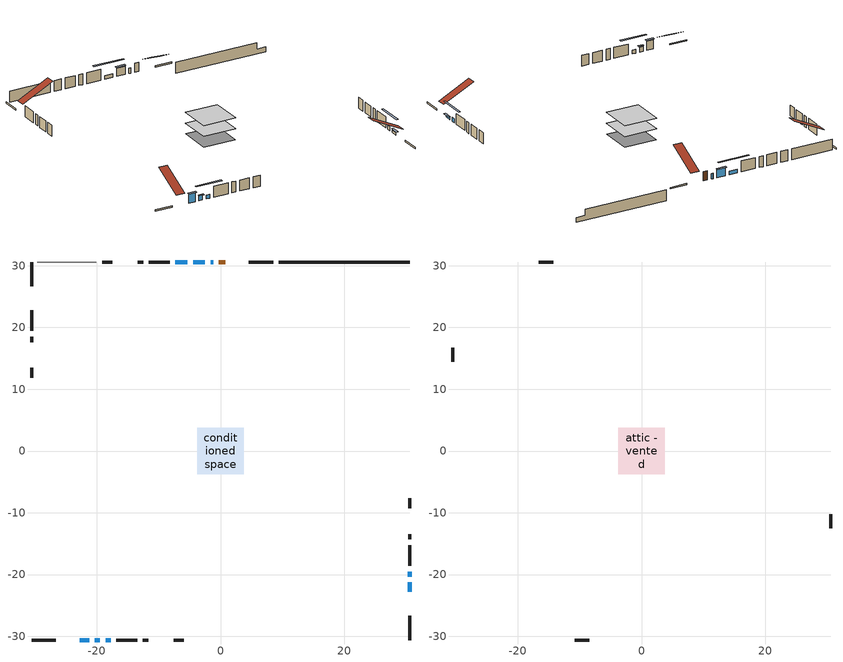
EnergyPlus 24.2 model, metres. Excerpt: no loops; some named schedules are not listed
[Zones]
conditioned space
 floor adiabatic (AdiabaticFloorConstruction): -3.75,-3.75 -3.75,3.75 3.75,3.75 3.75,-3.75 z0.92
 floor foundation (Slab1 construction): -3.72,-3.72 -3.72,3.72 3.72,3.72 3.72,-3.72 z-1.52
 wall outside (RimJoist1 construction): 8.54,30.59 4.58,30.59 / -30.59,-30.59 -26.63,-30.59 / -30.59,30.59 -30.59,26.63 / 30.59,-30.59 30.59,-26.63 z0.92:1.22
 wall outside (AdiabaticWallConstruction 1): 0.74,30.59 -0.27,30.59 z0.92:2.95
 wall outside (AdiabaticWallConstruction): 30.59,-22.79 30.59,-21.27 z0.92:1.43; -22.79,-30.59 -21.27,-30.59 z0.92:2.95; -20.34,-30.59 -19.52,-30.59 z0.92:2.04; -1.2,30.59 -1.59,30.59 z0.92:2.14; -2.52,30.59 -4.45,30.59 z0.92:2.75; 30.59,-20.34 30.59,-19.52 / -18.6,-30.59 -17.78,-30.59 z0.92:1.78; -5.38,30.59 -7.31,30.59 z0.92:1.73
 wall outside (Wall1 construction): -8.24,30.59 -11.6,30.59 / -16.85,-30.59 -13.49,-30.59 / -30.59,22.79 -30.59,19.43 / 30.59,-18.6 30.59,-15.23 z0.92:3.36
 wall outside (Wall2 construction): -12.53,30.59 -13.39,30.59 / -12.56,-30.59 -11.7,-30.59 / -30.59,18.5 -30.59,17.64 / 30.59,-14.31 30.59,-13.44 z0.92:3.36
 wall outside (Wall4 construction): -17.53,30.59 -19.18,30.59 / -7.56,-30.59 -5.91,-30.59 / -30.59,13.5 -30.59,11.85 / 30.59,-9.3 30.59,-7.65 z0.92:3.36
 wall foundation (FoundationWall1 construction): 9.47,30.59,-1.52 9.47,30.59,0.92 28.48,30.59,0.92 28.48,30.59,-0.49 30.59,30.59,-0.49 30.59,30.59,-1.52
 wall adiabatic (Wall5 construction): -20.11,30.59 -29.66,30.59 z0.92:3.36
 window (WindowConstruction): 30.59,-22.79 30.59,-21.27 z0.92:1.43
 window (WindowConstruction 1): -22.79,-30.59 -21.27,-30.59 z0.92:2.95
 window (WindowConstruction 2): -20.34,-30.59 -19.53,-30.59 z0.92:2.04
 window (WindowConstruction 4): -1.2,30.59 -1.59,30.59 z0.92:2.14
 window (WindowConstruction 3): -2.52,30.59 -4.45,30.59 z0.92:2.75
 window (WindowConstruction 5): 30.59,-20.34 30.59,-19.53 z0.92:1.78
 window (WindowConstruction 6): -5.38,30.59 -7.31,30.59 z0.92:1.73
 window (WindowConstruction 7): -18.6,-30.59 -17.78,-30.59 z0.92:1.78
 door (Door): 0.74,30.59 -0.27,30.59 z0.92:2.95
 ceiling adiabatic (AdiabaticFloorConstruction): 3.75,-3.75 3.75,3.75 -3.75,3.75 -3.75,-3.75 z0.92
attic - vented
 floor to conditioned space (Floor1 construction Reversed): -3.75,-3.75 -3.75,3.75 3.75,3.75 3.75,-3.75 z3.36
 wall outside (Wall3 construction): -14.32,30.59 -16.6,30.59 / -10.77,-30.59 -8.49,-30.59 / -30.59,16.71 -30.59,14.42 / 30.59,-12.51 30.59,-10.23 z0.92:3.36
 roof outside (Roof1 construction): 1.67,30.59,3.36 1.67,23.51,6.9 3.65,23.51,6.9 3.65,30.59,3.36; -23.72,-30.59,3.36 -23.72,-23.51,6.9 -25.7,-23.51,6.9 -25.7,-30.59,3.36; -30.59,23.72,3.36 -23.51,23.72,6.9 -23.51,25.7,6.9 -30.59,25.7,3.36; 30.59,-23.72,3.36 23.51,-23.72,6.9 23.51,-25.7,6.9 30.59,-25.7,3.36
shading: 30.59,-21.07 30.59,-22.99 31,-22.99 31,-21.07 z1.63; -21.07,-30.59 -22.99,-30.59 -22.99,-31 -21.07,-31 z3.15; -19.32,-30.59 -20.54,-30.59 -20.54,-31 -19.32,-31 z2.24; -4.65,30.59 -2.32,30.59 -2.32,31 -4.65,31 z2.95; 30.59,-16.89 30.59,-22.98 31,-22.98 31,-16.89 z4.42; -9.95,30.59 -2.74,30.59 -2.74,31 -9.95,31 z4.37; -15.14,-30.59 -21.24,-30.59 -21.24,-31 -15.14,-31 z4.42
[Building]
Building 1: Terrain=Suburbs
[Site:Location]
Quebec Intl AP_QC: Latitude {deg}=46.8; Longitude {deg}=-71.38; Time Zone {hr}=-5; Elevation {m}=74; Keep Site Location Information=Yes
[Site:GroundTemperature:Shallow]
0.0108218, -2.24938, -2.43038, -1.3578, 2.94801, 7.23376, 10.9493, 13.303, 13.5029, 11.5886, 7.96783, 3.81355
[Site:WaterMainsTemperature]
Calculation Method=Schedule; Temperature Schedule=mains temperature schedule
[Material] Roughness=Rough; Thermal Absorptance=0.9
Name | Thickness {m} | Conductivity {W/m-K} | Density {kg/m3} | Specific Heat {J/kg-K} | Solar Absorptance | Visible Absorptance
asphalt or fiberglass shingles | 0.00635 | 0.162714 | 1121.4 | 1465.45 | 0.4 | 0.4
ceiling loosefill ins | 0.254 | 0.0480833 | 16.02 | 1046.75 | 0.7 | 0.7
ceiling stud and cavity | 0.1397 | 0.182384 | 65.682 | 1177.47 | 0.7 | 0.7
concrete 4.0 in. | 0.1016 | 1.803125 | 2242.8 | 837.4 | 0.7 | 0.7
concrete 8.0 in. | 0.2032 | 1.803125 | 2242.8 | 837.4 | 0.7 | 0.7
door material | 0.04445 | 0.053851 | 512.64 | 1214.23 | 0.7 | 0.7
exterior vertical ins | 0.0533782 | 0.029427 | 32.04 | 1214.23 | 0.7 | 0.7
floor covering | 0.0127 | 0.0433444 | 54.468 | 1339.84 | 0.6 | 0.6
floor rigid ins; wall rigid ins 2 | 0.512978 | 0.029427 | 32.04 | 1214.23 | 0.7 | 0.7
floor stud and cavity | 0.1397 | 1.75129 | 37.0049 | 1207.88 | 0.7 | 0.7
furniture material conditioned space 1 | 0.1524 | 0.115458 | 640.8 | 1214.23 | 0.6 | 0.6
gypsum board | 0.0127 | 0.160291 | 801 | 837.4 | 0.6 | 0.6
gypsum board 1 | 0.0127 | 0.160291 | 801 | 837.4 | 0.7 | 0.7
osb sheathing 0.5 in. | 0.0127 | 0.115458 | 512.64 | 1214.23 | 0.7 | 0.7
osb sheathing 0.75 in. | 0.01905 | 0.115458 | 512.64 | 1214.23 | 0.7 | 0.7
osb sheathing 2.0 in. | 0.0508 | 0.115458 | 512.64 | 1214.23 | 0.7 | 0.7
rim joist rigid ins; wall rigid ins | 0.051816 | 0.029427 | 32.04 | 1214.23 | 0.7 | 0.7
rim joist stud and cavity | 0.0508 | 0.038851 | 125.044 | 1163.47 | 0.6 | 0.6
wall rigid ins 1 | 0.051816 | 0.029427 | 32.04 | 1214.23 | 0.4 | 0.4
wall stud and cavity | 0.1397 | 0.168092 | 139.0536 | 1170.24 | 0.7 | 0.7
wall stud and cavity 1 | 0.1397 | 0.157107 | 139.0536 | 1170.24 | 0.7 | 0.7
wall stud and cavity 2 | 0.0889 | 6.9971 | 50.32683 | 1063.81 | 0.6 | 0.6
wall stud and cavity 3 | 0.1397 | 0.230177 | 139.0536 | 1170.24 | 0.7 | 0.7
wall stud and cavity 4 | 0.1397 | 0.140536 | 139.0536 | 1170.24 | 0.7 | 0.7
wall stud and cavity 5 | 0.0889 | 0.380278 | 52.3479 | 1209.89 | 0.7 | 0.7
wall stud and cavity 6 | 0.0889 | 0.391764 | 83.0341 | 1211.67 | 0.7 | 0.7
wood siding | 0.0254 | 0.102417 | 544.68 | 1172.36 | 0.4 | 0.4
wood siding 1 | 0.00254 | 0.102417 | 544.68 | 1172.36 | 0.4 | 0.4
wood siding 2; wood siding 3; wood siding 4 | 0.0254 | 0.102417 | 544.68 | 1172.36 | 0.7 | 0.7
[WindowMaterial:SimpleGlazingSystem]
Name | U-Factor {W/m2-K} | Solar Heat Gain Coefficient
WindowMaterial | 2.770864 | 0.51
WindowMaterial 1 | 2.82878 | 0.58
WindowMaterial 2 | 2.77825 | 0.56
WindowMaterial 3 | 2.79471 | 0.65
WindowMaterial 4 | 2.992306 | 0.59
WindowMaterial 5 | 2.773703 | 0.54
WindowMaterial 6 | 2.78449 | 0.59
[Construction]
AdiabaticFloorConstruction: floor stud and cavity, floor rigid ins, osb sheathing 0.75 in., floor covering
AdiabaticWallConstruction: wood siding 3, wall rigid ins 2, wall stud and cavity 5, gypsum board
AdiabaticWallConstruction 1: wood siding 4, wall rigid ins 2, wall stud and cavity 5, gypsum board
Door: door material
Floor1 construction Reversed: gypsum board, ceiling stud and cavity, ceiling loosefill ins
FoundationWall1 construction: concrete 8.0 in., gypsum board 1
furniture construction conditioned space 1: furniture material conditioned space 1
PartitionWallConstruction: gypsum board, wall stud and cavity 6, gypsum board
RimJoist1 construction: wood siding 2, rim joist rigid ins, osb sheathing 2.0 in., rim joist stud and cavity
Roof1 construction: asphalt or fiberglass shingles
Slab1 construction: concrete 4.0 in.
Wall1 construction: wood siding, wall rigid ins, osb sheathing 0.5 in., wall stud and cavity, gypsum board
Wall2 construction: wood siding, wall rigid ins, osb sheathing 0.5 in., wall stud and cavity 1, gypsum board
Wall3 construction: wood siding 1, wall stud and cavity 2
Wall4 construction: wood siding, wall rigid ins, osb sheathing 0.5 in., wall stud and cavity 3, gypsum board
Wall5 construction: wall rigid ins 1, osb sheathing 0.5 in., wall stud and cavity 4, gypsum board
WindowConstruction: WindowMaterial
WindowConstruction 1: WindowMaterial 1
WindowConstruction 2: WindowMaterial 2
WindowConstruction 3: WindowMaterial 3
WindowConstruction 4: WindowMaterial 4
WindowConstruction 5; WindowConstruction 7: WindowMaterial 5
WindowConstruction 6: WindowMaterial 6
[Zone] Multiplier=1; Part of Total Floor Area=Yes
Name | Volume {m3}
attic - vented | 31.3274
conditioned space | 286
[Space]
Name | Zone | Volume {m3}
attic - vented 1 | attic - vented | 31.3274
conditioned space 1 | conditioned space | 286
[ZoneInfiltration:EffectiveLeakageArea]
infil attic - vented 1: Zone or Space=attic - vented 1; Schedule=Always On Discrete; Effective Air Leakage Area {cm2}=2071.75; Stack Coefficient=0.000415874; Wind Coefficient=1.37785e-05
[ZoneMixing]
whole house fan mix: Zone or Space=attic - vented; Schedule=Always On Continuous; Design Flow Rate Calculation Method=Flow/Zone; Design Flow Rate {m3/s}=0; Source Zone or Space=conditioned space
[SurfaceProperty:ExposedFoundationPerimeter]
Slab1: Exposed Perimeter Calculation Method=TotalExposedPerimeter; Total Exposed Perimeter {m}=21.123
[InternalMass] Zone or ZoneList=conditioned space; Space or SpaceList=conditioned space 1
Name | Construction | Surface Area {m2}
furniture mass conditioned space 1 | furniture construction conditioned space 1 | 44.6399
partition wall mass | PartitionWallConstruction | 111.6
[Lights]
interior lighting: Zone or ZoneList or Space or SpaceList=conditioned space 1; Schedule=interior lighting schedule; Design Level Calculation Method=LightingLevel; Lighting Level {W}=343.2; Return Air Fraction=0; Fraction Radiant=0.6; Fraction Visible=0.2; Fraction Replaceable=1
[People]
occupants: Zone or ZoneList or Space or SpaceList=conditioned space 1; Number of People Schedule=occupants schedule; Number of People Calculation Method=People; Number of People=3; Fraction Radiant=0.314171; Sensible Heat Fraction=0.56303; Activity Level Schedule=occupants activity schedule; Carbon Dioxide Generation Rate {m3/s-W}=0; Enable ASHRAE 55 Comfort Warnings=No; Mean Radiant Temperature Calculation Type=EnclosureAveraged
[ElectricEquipment] Zone or ZoneList or Space or SpaceList=conditioned space 1; Design Level Calculation Method=EquipmentLevel
Name | Schedule | Design Level {W} | Fraction Latent | Fraction Radiant | Fraction Lost
clothes dryer | clothes dryer schedule | 140.772 | 0.015 | 0.081 | 0.85
clothes washer | clothes washer schedule | 32.1985 | 0.03 | 0.162 | 0.7
cooking range | cooking range schedule | 208.969 | 0.08 | 0.432 | 0.2
dishwasher | dishwasher schedule | 66.8632 | 0.3 | 0.18 | 0.4
fridge | fridge schedule | 72.9452 | 0 | 0.6 | 0
mech vent bath fan 0 | mech vent bath fan 0 schedule | 50.2 | 0 | 0 | 1
mech vent bath fan 1 | mech vent bath fan 1 schedule | 50.2 | 0 | 0 | 1
mech vent house fan | mech vent house fan schedule | 14.1667 | 0 | 0 | 1
mech vent house fan cfis | mech vent house fan cfis schedule | 0 | 0 | 0 | 0
mech vent range fan 0 | mech vent range fan 0 schedule | 57 | 0 | 0 | 1
misc plug loads | misc plug loads schedule | 494.7 | 0.045 | 0.513 | 0.1
whole house fan | Always On Discrete | 0 | 0 | 0 | 1
[OtherEquipment] Zone or ZoneList or Space or SpaceList=conditioned space 1; Design Level Calculation Method=EquipmentLevel
Name | Fuel Type | Schedule | Design Level {W} | Fraction Latent | Fraction Radiant | Fraction Lost
clothes dryer 1 | Electricity | clothes dryer schedule | 0 | 0.015 | 0.081 | 0.85
cooking range 1 | Electricity | cooking range schedule | 0 | 0.08 | 0.432 | 0.2
general water use latent | None | general water use schedule | 59.3978 | 1 | 0 | 0
general water use sensible | None | general water use schedule | -58.539 | 0 | 0.6 | 0
mech vent house fan latent load | None | Always On Discrete | 0 | 1 | 0 | 0
mech vent house fan sensible load | None | Always On Discrete | 0 | 0 | 0 | 0
water heater energy adjustment1 | Electricity | Always On Discrete | 0.01 | 0 | 0 | 1
[ZoneInfiltration:DesignFlowRate] Zone or ZoneList or Space or SpaceList=conditioned space 1; Schedule=Always On Discrete; Design Flow Rate Calculation Method=Flow/Zone; Design Flow Rate {m3/s}=0
infil flow; natural vent flow; whole house fan flow
[ZoneControl:Thermostat]
conditioned space Thermostat: Zone or ZoneList=conditioned space; Control Type Schedule=conditioned space Thermostat Schedule; Control 1=conditioned space temperature setpoint; Temperature Difference Between Cutout And Setpoint {deltaC}=0
[ZoneHVAC:Baseboard:Convective:Electric]
electric baseboard: Availability Schedule=Always On Discrete; Heating Design Capacity {W}=6017.04; Efficiency=1
[Zone equipment]
conditioned space: electric baseboard
[Foundation:Kiva]
Foundation Kiva 1: Initial Indoor Air Temperature {C}=18; Wall Height Above Grade {m}=0.919978; Wall Depth Below Slab {m}=0.2032; Custom Block Material Name 1=exterior vertical ins; Custom Block Depth 1 {m}=2.43998; Custom Block X Position 1 {m}=0.2159; Custom Block Z Position 1 {m}=0
[Foundation:Kiva:Settings]
Soil Conductivity {W/m-K}=0.849921; Soil Density {kg/m3}=1842.3; Soil Specific Heat {J/kg-K}=418.7; Ground Solar Absorptivity=0.9; Ground Thermal Absorptivity=0.9; Ground Surface Roughness {m}=0.03; Far-Field Width {m}=40; Deep-Ground Boundary Condition=ZeroFlux; Deep-Ground Depth {m}=40; Minimum Cell Dimension {m}=0.2; Maximum Cell Growth Coefficient=3; Simulation Timestep=Timestep
[Exterior:Lights]
exterior lighting: Schedule=exterior lighting schedule; Design Level {W}=75.6
[EnergyManagementSystem:GlobalVariable]
infil_program_Qfan
infil_program_Qinf
natural_vent_program_Qnv
natural_vent_program_Qwhf
[EnergyManagementSystem:Sensor]
Name | Output:Variable or Output:Meter Index Key | Output:Variable or Output:Meter
airflow_gain | infil flow | Infiltration Sensible Heat Gain Energy
airflow_gain_1 | natural vent flow | Infiltration Sensible Heat Gain Energy
airflow_gain_2 | whole house fan flow | Infiltration Sensible Heat Gain Energy
airflow_loss | infil flow | Infiltration Sensible Heat Loss Energy
airflow_loss_1 | natural vent flow | Infiltration Sensible Heat Loss Energy
airflow_loss_2 | whole house fan flow | Infiltration Sensible Heat Loss Energy
clg_load_cond |  | Cooling:EnergyTransfer:Zone:CONDITIONED SPACE
clg_sp_s; clg_sp_s_1 | cooling setpoint | Schedule Value
clothes_dryer_exhaust_0_sch_s | clothes dryer exhaust 0 schedule | Schedule Value
conditioned_space_clg_unmet_s | conditioned space | Zone Cooling Setpoint Not Met Time
conditioned_space_htg_unmet_s | conditioned space | Zone Heating Setpoint Not Met Time
cool_season | cooling season schedule | Schedule Value
fridge_tin_s | conditioned space | Zone Mean Air Temperature
htg_load_cond |  | Heating:EnergyTransfer:Zone:CONDITIONED SPACE
htg_sp_s; htg_sp_s_1 | heating setpoint | Schedule Value
ig_ee_conv | clothes dryer | Electric Equipment Convective Heating Energy
ig_ee_conv_2 | cooking range | Electric Equipment Convective Heating Energy
ig_ee_conv_4 | fridge | Electric Equipment Convective Heating Energy
ig_ee_conv_5 | misc plug loads | Electric Equipment Convective Heating Energy
ig_ee_conv_6 | whole house fan | Electric Equipment Convective Heating Energy
ig_ee_rad | clothes dryer | Electric Equipment Radiant Heating Energy
ig_ee_rad_2 | cooking range | Electric Equipment Radiant Heating Energy
ig_ee_rad_4 | fridge | Electric Equipment Radiant Heating Energy
ig_ee_rad_5 | misc plug loads | Electric Equipment Radiant Heating Energy
ig_ee_rad_6 | whole house fan | Electric Equipment Radiant Heating Energy
ig_lgt_conv | interior lighting | Lights Convective Heating Energy
ig_lgt_rad | interior lighting | Lights Radiant Heating Energy
ig_lgt_vis | interior lighting | Lights Visible Radiation Heating Energy
ig_oe_conv | clothes dryer 1 | Other Equipment Convective Heating Energy
ig_oe_conv_1 | cooking range 1 | Other Equipment Convective Heating Energy
ig_oe_conv_2 | general water use latent | Other Equipment Convective Heating Energy
ig_oe_conv_3 | general water use sensible | Other Equipment Convective Heating Energy
ig_oe_conv_4 | water heater energy adjustment1 | Other Equipment Convective Heating Energy
ig_oe_rad | clothes dryer 1 | Other Equipment Radiant Heating Energy
ig_oe_rad_1 | cooking range 1 | Other Equipment Radiant Heating Energy
ig_oe_rad_2 | general water use latent | Other Equipment Radiant Heating Energy
ig_oe_rad_3 | general water use sensible | Other Equipment Radiant Heating Energy
ig_oe_rad_4 | water heater energy adjustment1 | Other Equipment Radiant Heating Energy
ig_ppl_conv | occupants | People Convective Heating Energy
ig_ppl_rad | occupants | People Radiant Heating Energy
im_conv | furniture mass conditioned space 1 | Surface Inside Face Convection Heat Gain Energy
im_conv_1 | partition wall mass | Surface Inside Face Convection Heat Gain Energy
im_ig | furniture mass conditioned space 1 | Surface Inside Face Internal Gains Radiation Heat Gain Energy
im_ig_1 | partition wall mass | Surface Inside Face Internal Gains Radiation Heat Gain Energy
im_lgt | furniture mass conditioned space 1 | Surface Inside Face Lights Radiation Heat Gain Energy
im_lgt_1 | partition wall mass | Surface Inside Face Lights Radiation Heat Gain Energy
im_sol | furniture mass conditioned space 1 | Surface Inside Face Solar Radiation Heat Gain Energy
im_sol_1 | partition wall mass | Surface Inside Face Solar Radiation Heat Gain Energy
im_surf | furniture mass conditioned space 1 | Surface Inside Face Net Surface Thermal Radiation Heat Gain Energy
im_surf_1 | partition wall mass | Surface Inside Face Net Surface Thermal Radiation Heat Gain Energy
mech_vent_bath_fan_0_sch_s | mech vent bath fan 0 schedule | Schedule Value
mech_vent_bath_fan_1_sch_s | mech vent bath fan 1 schedule | Schedule Value
mech_vent_range_fan_0_sch_s | mech vent range fan 0 schedule | Schedule Value
mv_conv | mech vent bath fan 0 | Electric Equipment Convective Heating Energy
mv_conv_1 | mech vent bath fan 1 | Electric Equipment Convective Heating Energy
mv_conv_2 | mech vent house fan | Electric Equipment Convective Heating Energy
mv_conv_3 | mech vent house fan cfis | Electric Equipment Convective Heating Energy
mv_conv_4 | mech vent range fan 0 | Electric Equipment Convective Heating Energy
mv_conv_5 | mech vent house fan latent load | Other Equipment Convective Heating Energy
mv_conv_6 | mech vent house fan sensible load | Other Equipment Convective Heating Energy
mv_rad | mech vent bath fan 0 | Electric Equipment Radiant Heating Energy
mv_rad_1 | mech vent bath fan 1 | Electric Equipment Radiant Heating Energy
mv_rad_2 | mech vent house fan | Electric Equipment Radiant Heating Energy
mv_rad_3 | mech vent house fan cfis | Electric Equipment Radiant Heating Energy
mv_rad_4 | mech vent range fan 0 | Electric Equipment Radiant Heating Energy
mv_rad_5 | mech vent house fan latent load | Other Equipment Radiant Heating Energy
mv_rad_6 | mech vent house fan sensible load | Other Equipment Radiant Heating Energy
natural_vent_s | natural vent schedule | Schedule Value
out_pb_s |  | Site Outdoor Air Barometric Pressure
out_wt_s |  | Site Outdoor Air Humidity Ratio
site_vw_s |  | Site Wind Speed
ss_back_out | Window1 | Surface Window Shortwave from Zone Back Out Window Heat Transfer Rate
ss_back_out_1 | Window2 | Surface Window Shortwave from Zone Back Out Window Heat Transfer Rate
ss_back_out_2 | Window3 | Surface Window Shortwave from Zone Back Out Window Heat Transfer Rate
ss_back_out_3 | Window4 | Surface Window Shortwave from Zone Back Out Window Heat Transfer Rate
ss_back_out_4 | Window5 | Surface Window Shortwave from Zone Back Out Window Heat Transfer Rate
ss_back_out_5 | Window6 | Surface Window Shortwave from Zone Back Out Window Heat Transfer Rate
ss_back_out_6 | Window7 | Surface Window Shortwave from Zone Back Out Window Heat Transfer Rate
ss_back_out_7 | Window8 | Surface Window Shortwave from Zone Back Out Window Heat Transfer Rate
ss_conv | Door1 | Surface Inside Face Convection Heat Gain Energy
ss_conv_1 | Window1 | Surface Inside Face Convection Heat Gain Energy
ss_conv_2 | Window2 | Surface Inside Face Convection Heat Gain Energy
ss_conv_3 | Window3 | Surface Inside Face Convection Heat Gain Energy
ss_conv_4 | Window4 | Surface Inside Face Convection Heat Gain Energy
ss_conv_5 | Window5 | Surface Inside Face Convection Heat Gain Energy
ss_conv_6 | Window6 | Surface Inside Face Convection Heat Gain Energy
ss_conv_7 | Window7 | Surface Inside Face Convection Heat Gain Energy
ss_conv_8 | Window8 | Surface Inside Face Convection Heat Gain Energy
ss_ig | Door1 | Surface Inside Face Internal Gains Radiation Heat Gain Energy
ss_ig_1 | Window1 | Surface Inside Face Internal Gains Radiation Heat Gain Energy
ss_ig_2 | Window2 | Surface Inside Face Internal Gains Radiation Heat Gain Energy
ss_ig_3 | Window3 | Surface Inside Face Internal Gains Radiation Heat Gain Energy
ss_ig_4 | Window4 | Surface Inside Face Internal Gains Radiation Heat Gain Energy
ss_ig_5 | Window5 | Surface Inside Face Internal Gains Radiation Heat Gain Energy
ss_ig_6 | Window6 | Surface Inside Face Internal Gains Radiation Heat Gain Energy
ss_ig_7 | Window7 | Surface Inside Face Internal Gains Radiation Heat Gain Energy
ss_ig_8 | Window8 | Surface Inside Face Internal Gains Radiation Heat Gain Energy
ss_lgt | Door1 | Surface Inside Face Lights Radiation Heat Gain Energy
ss_sol | Door1 | Surface Inside Face Solar Radiation Heat Gain Energy
ss_surf | Door1 | Surface Inside Face Net Surface Thermal Radiation Heat Gain Energy
ss_surf_1 | Window1 | Surface Inside Face Net Surface Thermal Radiation Heat Gain Energy
ss_surf_2 | Window2 | Surface Inside Face Net Surface Thermal Radiation Heat Gain Energy
ss_surf_3 | Window3 | Surface Inside Face Net Surface Thermal Radiation Heat Gain Energy
ss_surf_4 | Window4 | Surface Inside Face Net Surface Thermal Radiation Heat Gain Energy
ss_surf_5 | Window5 | Surface Inside Face Net Surface Thermal Radiation Heat Gain Energy
ss_surf_6 | Window6 | Surface Inside Face Net Surface Thermal Radiation Heat Gain Energy
ss_surf_7 | Window7 | Surface Inside Face Net Surface Thermal Radiation Heat Gain Energy
ss_surf_8 | Window8 | Surface Inside Face Net Surface Thermal Radiation Heat Gain Energy
ss_trans_in | Window1 | Surface Window Transmitted Solar Radiation Rate
ss_trans_in_1 | Window2 | Surface Window Transmitted Solar Radiation Rate
ss_trans_in_2 | Window3 | Surface Window Transmitted Solar Radiation Rate
ss_trans_in_3 | Window4 | Surface Window Transmitted Solar Radiation Rate
ss_trans_in_4 | Window5 | Surface Window Transmitted Solar Radiation Rate
ss_trans_in_5 | Window6 | Surface Window Transmitted Solar Radiation Rate
ss_trans_in_6 | Window7 | Surface Window Transmitted Solar Radiation Rate
ss_trans_in_7 | Window8 | Surface Window Transmitted Solar Radiation Rate
ss_trans_out | Window1 | Surface Inside Face Initial Transmitted Diffuse Transmitted Out Window Solar Radiation Rate
ss_trans_out_1 | Window2 | Surface Inside Face Initial Transmitted Diffuse Transmitted Out Window Solar Radiation Rate
ss_trans_out_2 | Window3 | Surface Inside Face Initial Transmitted Diffuse Transmitted Out Window Solar Radiation Rate
ss_trans_out_3 | Window4 | Surface Inside Face Initial Transmitted Diffuse Transmitted Out Window Solar Radiation Rate
ss_trans_out_4 | Window5 | Surface Inside Face Initial Transmitted Diffuse Transmitted Out Window Solar Radiation Rate
ss_trans_out_5 | Window6 | Surface Inside Face Initial Transmitted Diffuse Transmitted Out Window Solar Radiation Rate
ss_trans_out_6 | Window7 | Surface Inside Face Initial Transmitted Diffuse Transmitted Out Window Solar Radiation Rate
ss_trans_out_7 | Window8 | Surface Inside Face Initial Transmitted Diffuse Transmitted Out Window Solar Radiation Rate
s_conv | Floor1 | Surface Inside Face Convection Heat Gain Energy
s_conv_1 | FoundationWall1 | Surface Inside Face Convection Heat Gain Energy
s_conv_10 | Wall1:180 | Surface Inside Face Convection Heat Gain Energy
s_conv_11 | Wall1:270 | Surface Inside Face Convection Heat Gain Energy
s_conv_12 | Wall1:90 | Surface Inside Face Convection Heat Gain Energy
s_conv_13 | Wall2:0 | Surface Inside Face Convection Heat Gain Energy
s_conv_14 | Wall2:180 | Surface Inside Face Convection Heat Gain Energy
s_conv_15 | Wall2:270 | Surface Inside Face Convection Heat Gain Energy
s_conv_16 | Wall2:90 | Surface Inside Face Convection Heat Gain Energy
s_conv_17 | Wall4:0 | Surface Inside Face Convection Heat Gain Energy
s_conv_18 | Wall4:180 | Surface Inside Face Convection Heat Gain Energy
s_conv_19 | Wall4:270 | Surface Inside Face Convection Heat Gain Energy
s_conv_2 | inferred conditioned ceiling | Surface Inside Face Convection Heat Gain Energy
s_conv_20 | Wall4:90 | Surface Inside Face Convection Heat Gain Energy
s_conv_21 | Wall5 | Surface Inside Face Convection Heat Gain Energy
s_conv_3 | inferred conditioned floor | Surface Inside Face Convection Heat Gain Energy
s_conv_4 | RimJoist1:0 | Surface Inside Face Convection Heat Gain Energy
s_conv_5 | RimJoist1:180 | Surface Inside Face Convection Heat Gain Energy
s_conv_6 | RimJoist1:270 | Surface Inside Face Convection Heat Gain Energy
s_conv_7 | RimJoist1:90 | Surface Inside Face Convection Heat Gain Energy
s_conv_8 | Slab1 | Surface Inside Face Convection Heat Gain Energy
s_conv_9 | Wall1:0 | Surface Inside Face Convection Heat Gain Energy
s_ig | Floor1 | Surface Inside Face Internal Gains Radiation Heat Gain Energy
s_ig_1 | FoundationWall1 | Surface Inside Face Internal Gains Radiation Heat Gain Energy
s_ig_10 | Wall1:180 | Surface Inside Face Internal Gains Radiation Heat Gain Energy
